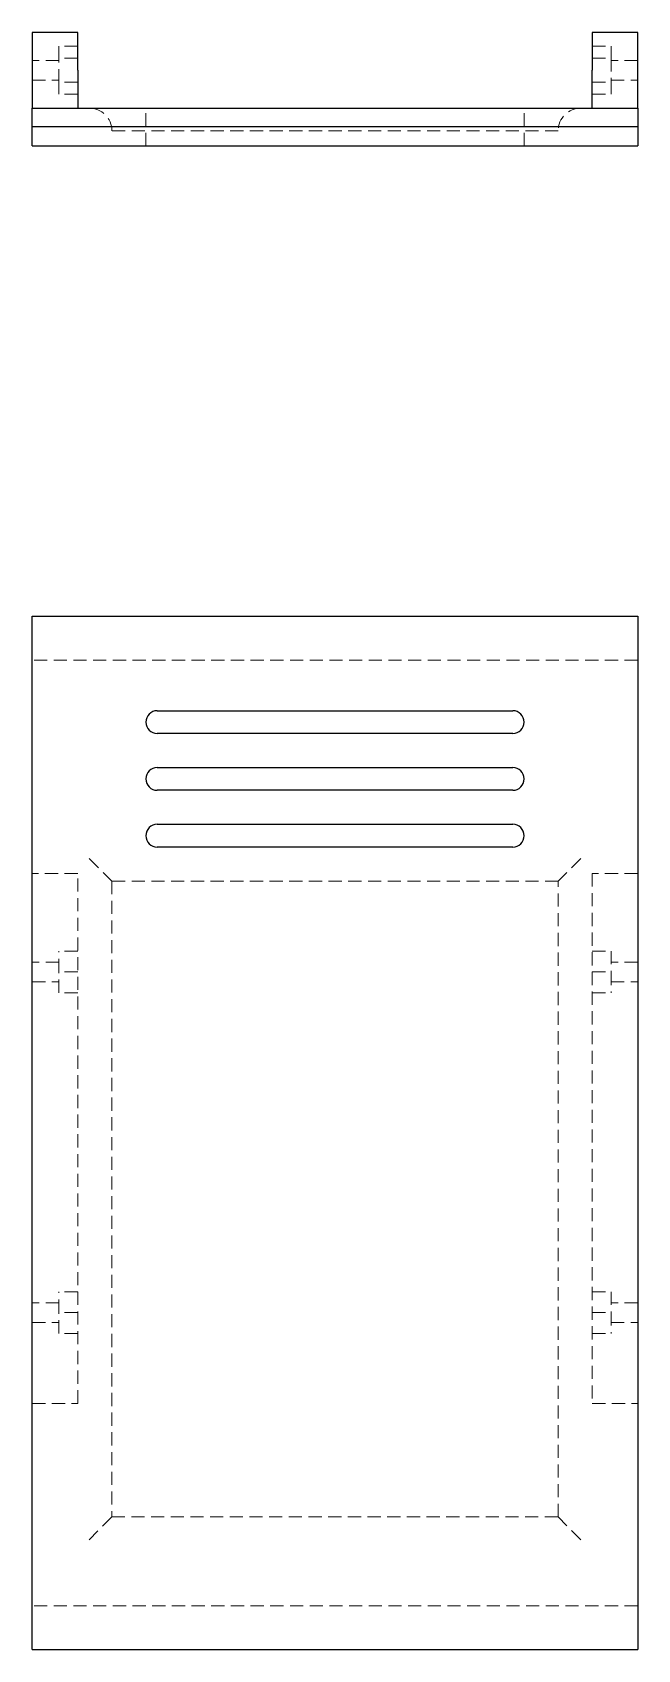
# Model space of a CAD drawing. Header units: millimetres. Extents: x 54 to 228, y 7 to 163.
# Drawn here: x 53.7 to 112.3, y 7 to 163.5 of the extents above.
import ezdxf

# ---------------------------------------------------------------- set-up
doc = ezdxf.new("R2010")
doc.units = ezdxf.units.MM
doc.linetypes.add('HIDDEN', pattern=[1.905, 1.27, -0.635])

msp = doc.modelspace()

# ---------------------------------------------------------------- linework, layer by layer
at = {"color": 7, "linetype": 'Continuous', "lineweight": 25}
for p, q in [((58.1, 163.49), (53.7, 163.49)), ((53.7, 163.49), (53.7, 159.83)), ((58.1, 159.83), (58.1, 163.49)), ((112.3, 163.49), (107.9, 163.49)), ((107.9, 163.49), (107.9, 159.83)), ((112.3, 159.83), (112.3, 163.49)), ((53.7, 159.83), (53.7, 156.17)), ((58.1, 159.83), (58.1, 156.17)), ((107.9, 156.17), (107.9, 159.83)), ((112.3, 156.17), (112.3, 159.83)), ((53.7, 156.17), (112.3, 156.17)), ((53.7, 154.34), (53.7, 156.17)), ((112.3, 156.17), (112.3, 154.34)), ((112.3, 154.34), (53.7, 154.34)), ((53.7, 152.51), (53.7, 154.34)), ((112.3, 154.34), (112.3, 152.51)), ((53.7, 152.51), (112.3, 152.51)), ((53.7, 7), (53.7, 107)), ((53.7, 107), (112.3, 107)), ((112.3, 107), (112.3, 7)), ((65.79, 97.84), (100.21, 97.84)), ((100.21, 95.65), (65.79, 95.65)), ((65.79, 92.35), (100.21, 92.35)), ((100.21, 90.15), (65.79, 90.15)), ((65.79, 86.86), (100.21, 86.86)), ((100.21, 84.66), (65.79, 84.66)), ((53.7, 7), (112.3, 7))]:
    msp.add_line(p, q, dxfattribs=at)
at = {"color": 7, "linetype": 'HIDDEN', "lineweight": 18}
for p, q in [((56.27, 160.99), (56.27, 162.16)), ((58.1, 162.16), (56.27, 162.16)), ((107.9, 162.16), (109.73, 162.16)), ((109.73, 162.16), (109.73, 160.99)), ((56.27, 160.78), (53.7, 160.78)), ((58.1, 160.99), (56.27, 160.99)), ((56.27, 158.67), (56.27, 160.99)), ((107.9, 160.99), (109.73, 160.99)), ((109.73, 160.99), (109.73, 158.67)), ((112.3, 160.78), (109.73, 160.78)), ((53.7, 158.88), (56.27, 158.88)), ((58.1, 158.67), (56.27, 158.67)), ((56.27, 157.51), (56.27, 158.67)), ((107.9, 158.67), (109.73, 158.67)), ((109.73, 158.88), (112.3, 158.88)), ((109.73, 158.67), (109.73, 157.51)), ((58.1, 157.51), (56.27, 157.51)), ((107.9, 157.51), (109.73, 157.51)), ((64.69, 152.51), (64.69, 156.17)), ((101.31, 152.51), (101.31, 156.17)), ((104.61, 153.97), (61.39, 153.97)), ((112.3, 102.75), (53.7, 102.75)), ((59.2, 83.56), (61.39, 81.37)), ((106.8, 83.56), (104.61, 81.37)), ((58.1, 82.1), (53.7, 82.1)), ((58.1, 30.83), (58.1, 82.1)), ((112.3, 82.1), (107.9, 82.1)), ((107.9, 82.1), (107.9, 30.83)), ((104.61, 81.37), (61.39, 81.37)), ((61.39, 81.37), (61.39, 19.84)), ((104.61, 19.84), (104.61, 81.37)), ((56.27, 72.58), (56.27, 74.59)), ((58.1, 74.59), (56.27, 74.59)), ((107.9, 74.59), (109.73, 74.59)), ((109.73, 74.59), (109.73, 72.58)), ((56.27, 73.53), (53.7, 73.53)), ((58.1, 72.58), (56.27, 72.58)), ((56.27, 70.56), (56.27, 72.58)), ((107.9, 72.58), (109.73, 72.58)), ((112.3, 73.53), (109.73, 73.53)), ((109.73, 72.58), (109.73, 70.56)), ((53.7, 71.62), (56.27, 71.62)), ((58.1, 70.56), (56.27, 70.56)), ((107.9, 70.56), (109.73, 70.56)), ((109.73, 71.62), (112.3, 71.62)), ((56.27, 39.62), (56.27, 41.63)), ((58.1, 41.63), (56.27, 41.63)), ((107.9, 41.63), (109.73, 41.63)), ((109.73, 41.63), (109.73, 39.62)), ((56.27, 40.57), (53.7, 40.57)), ((58.1, 39.62), (56.27, 39.62)), ((56.27, 37.6), (56.27, 39.62)), ((107.9, 39.62), (109.73, 39.62)), ((112.3, 40.57), (109.73, 40.57)), ((109.73, 39.62), (109.73, 37.6)), ((53.7, 38.66), (56.27, 38.66)), ((58.1, 37.6), (56.27, 37.6)), ((107.9, 37.6), (109.73, 37.6)), ((109.73, 38.66), (112.3, 38.66)), ((53.7, 30.83), (58.1, 30.83)), ((107.9, 30.83), (112.3, 30.83)), ((61.39, 19.84), (59.2, 17.64)), ((61.39, 19.84), (104.61, 19.84)), ((106.8, 17.64), (104.61, 19.84)), ((112.3, 11.25), (53.7, 11.25))]:
    msp.add_line(p, q, dxfattribs=at)
for centre, start, end in [((59.2, 153.97), 0, 90), ((106.8, 153.97), 90, 180)]:
    msp.add_arc(centre, 2.2, start, end, dxfattribs=at)
at = {"color": 7, "linetype": 'Continuous', "lineweight": 25}
for centre, start, end in [((65.79, 96.75), 90, 179.9968), ((100.21, 96.75), 0.0032, 90), ((65.79, 96.75), 180.0032, 270), ((100.21, 96.75), 270, 359.9968), ((65.79, 91.25), 90, 179.9968), ((100.21, 91.25), 0.0032, 90), ((65.79, 91.25), 180.0032, 270), ((100.21, 91.25), 270, 359.9968), ((65.79, 85.76), 90, 179.9968), ((100.21, 85.76), 0.0032, 90), ((65.79, 85.76), 180.0032, 270), ((100.21, 85.76), 270, 359.9968)]:
    msp.add_arc(centre, 1.1, start, end, dxfattribs=at)

doc.saveas('drawing.dxf')
